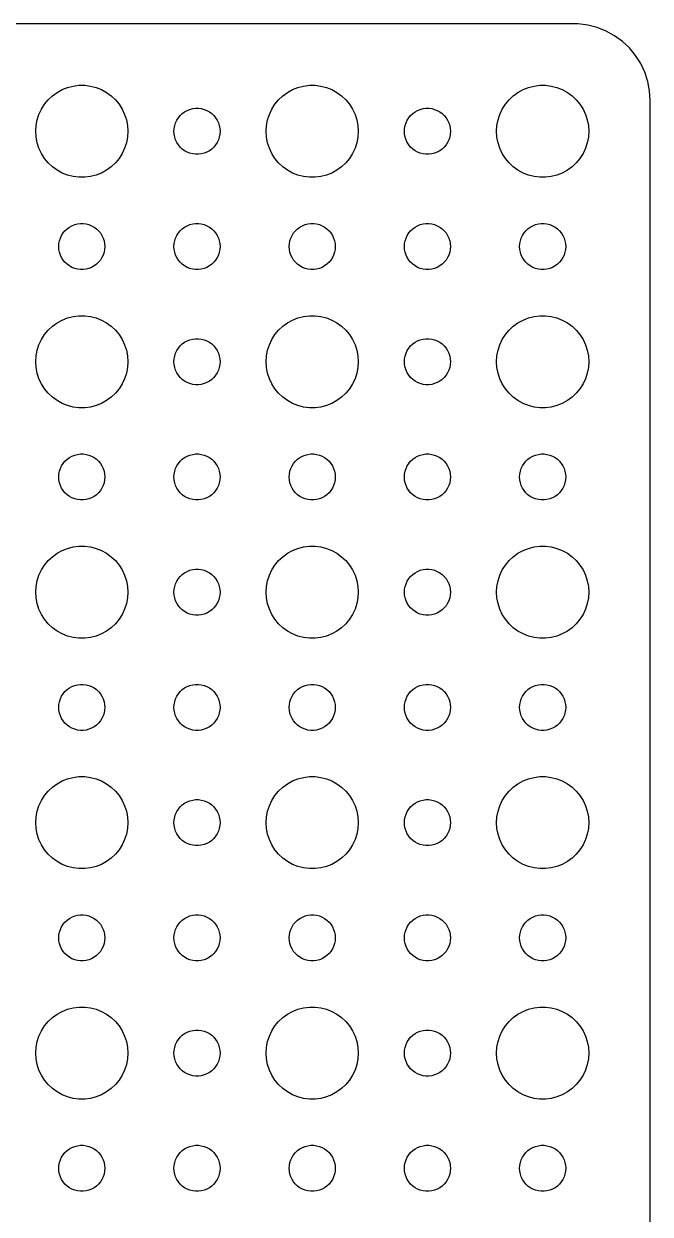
# Model space of a CAD drawing. Extents: x -74 to 74, y -74 to 74.
# Drawn here: x 33.7 to 74.5, y -3 to 74.5 of the extents above; entities that cross this region are included whole.
import ezdxf

# ---------------------------------------------------------------- set-up
doc = ezdxf.new("R2010")
doc.units = 0
doc.layers.get('0').update_dxf_attribs({"linetype": 'CONTINUOUS'})

msp = doc.modelspace()

# ---------------------------------------------------------------- linework, layer by layer
msp.add_lwpolyline([(74.5, -69.5), (74.5, 69.5), (74.4606, 70.1267), (74.3429, 70.7434), (74.1489, 71.3406), (73.8815, 71.9088), (73.5451, 72.4389), (73.1448, 72.9227), (72.6871, 73.3526), (72.1791, 73.7216), (71.6289, 74.0241), (71.0451, 74.2553), (70.4369, 74.4114), (69.814, 74.4901), (69.5, 74.4901), (69.5, 74.497), (-69.5, 74.497)])
for points in [[(37.3116, 64.5059), (36.9379, 64.5531), (36.5729, 64.6468), (36.2227, 64.7855), (35.8925, 64.967), (35.5877, 65.1885), (35.3131, 65.4464), (35.0729, 65.7366), (34.8711, 66.0547), (34.7107, 66.3956), (34.5943, 66.7539), (34.5237, 67.124), (34.5, 67.5), (34.5237, 67.876), (34.5943, 68.2461), (34.7107, 68.6044), (34.8711, 68.9453), (35.0729, 69.2634), (35.3131, 69.5536), (35.5877, 69.8115), (35.8925, 70.033), (36.2227, 70.2145), (36.5729, 70.3532), (36.9379, 70.4469), (37.3116, 70.4941), (37.6884, 70.4941), (38.0621, 70.4469), (38.4271, 70.3532), (38.7773, 70.2145), (39.1075, 70.033), (39.4123, 69.8115), (39.6869, 69.5536), (39.9271, 69.2634), (40.1289, 68.9453), (40.2893, 68.6044), (40.4057, 68.2461), (40.4763, 67.876), (40.5, 67.5), (40.4763, 67.124), (40.4057, 66.7539), (40.2893, 66.3956), (40.1289, 66.0547), (39.9271, 65.7366), (39.6869, 65.4464), (39.4123, 65.1885), (39.1075, 64.967), (38.7773, 64.7855), (38.4271, 64.6468), (38.0621, 64.5531), (37.6884, 64.5059)], [(52.3116, 64.5059), (51.9379, 64.5531), (51.5729, 64.6468), (51.2227, 64.7855), (50.8925, 64.967), (50.5877, 65.1885), (50.3131, 65.4464), (50.0729, 65.7366), (49.8711, 66.0547), (49.7107, 66.3956), (49.5943, 66.7539), (49.5237, 67.124), (49.5, 67.5), (49.5237, 67.876), (49.5943, 68.2461), (49.7107, 68.6044), (49.8711, 68.9453), (50.0729, 69.2634), (50.3131, 69.5536), (50.5877, 69.8115), (50.8925, 70.033), (51.2227, 70.2145), (51.5729, 70.3532), (51.9379, 70.4469), (52.3116, 70.4941), (52.6884, 70.4941), (53.0621, 70.4469), (53.4271, 70.3532), (53.7773, 70.2145), (54.1075, 70.033), (54.4123, 69.8115), (54.6869, 69.5536), (54.9271, 69.2634), (55.1289, 68.9453), (55.2893, 68.6044), (55.4057, 68.2461), (55.4763, 67.876), (55.5, 67.5), (55.4763, 67.124), (55.4057, 66.7539), (55.2893, 66.3956), (55.1289, 66.0547), (54.9271, 65.7366), (54.6869, 65.4464), (54.4123, 65.1885), (54.1075, 64.967), (53.7773, 64.7855), (53.4271, 64.6468), (53.0621, 64.5531), (52.6884, 64.5059)], [(67.3116, 64.5059), (66.9379, 64.5531), (66.5729, 64.6468), (66.2227, 64.7855), (65.8925, 64.967), (65.5877, 65.1885), (65.3131, 65.4464), (65.0729, 65.7366), (64.8711, 66.0547), (64.7107, 66.3956), (64.5943, 66.7539), (64.5237, 67.124), (64.5, 67.5), (64.5237, 67.876), (64.5943, 68.2461), (64.7107, 68.6044), (64.8711, 68.9453), (65.0729, 69.2634), (65.3131, 69.5536), (65.5877, 69.8115), (65.8925, 70.033), (66.2227, 70.2145), (66.5729, 70.3532), (66.9379, 70.4469), (67.3116, 70.4941), (67.6884, 70.4941), (68.0621, 70.4469), (68.4271, 70.3532), (68.7773, 70.2145), (69.1075, 70.033), (69.4123, 69.8115), (69.6869, 69.5536), (69.9271, 69.2634), (70.1289, 68.9453), (70.2893, 68.6044), (70.4057, 68.2461), (70.4763, 67.876), (70.5, 67.5), (70.4763, 67.124), (70.4057, 66.7539), (70.2893, 66.3956), (70.1289, 66.0547), (69.9271, 65.7366), (69.6869, 65.4464), (69.4123, 65.1885), (69.1075, 64.967), (68.7773, 64.7855), (68.4271, 64.6468), (68.0621, 64.5531), (67.6884, 64.5059)], [(44.9058, 66.003), (44.7189, 66.0266), (44.5365, 66.0734), (44.3613, 66.1428), (44.1963, 66.2335), (44.0439, 66.3442), (43.9065, 66.4732), (43.7865, 66.6183), (43.6855, 66.7774), (43.6053, 66.9478), (43.5471, 67.127), (43.5118, 67.312), (43.5, 67.5), (43.5118, 67.688), (43.5471, 67.873), (43.6053, 68.0522), (43.6855, 68.2226), (43.7865, 68.3817), (43.9065, 68.5268), (44.0439, 68.6558), (44.1963, 68.7665), (44.3613, 68.8572), (44.5365, 68.9266), (44.7189, 68.9734), (44.9058, 68.997), (45.0942, 68.997), (45.2811, 68.9734), (45.4635, 68.9266), (45.6387, 68.8572), (45.8037, 68.7665), (45.9561, 68.6558), (46.0935, 68.5268), (46.2135, 68.3817), (46.3145, 68.2226), (46.3947, 68.0522), (46.4529, 67.873), (46.4882, 67.688), (46.5, 67.5), (46.4882, 67.312), (46.4529, 67.127), (46.3947, 66.9478), (46.3145, 66.7774), (46.2135, 66.6183), (46.0935, 66.4732), (45.9561, 66.3442), (45.8037, 66.2335), (45.6387, 66.1428), (45.4635, 66.0734), (45.2811, 66.0266), (45.0942, 66.003)], [(59.9058, 66.003), (59.7189, 66.0266), (59.5365, 66.0734), (59.3613, 66.1428), (59.1963, 66.2335), (59.0439, 66.3442), (58.9065, 66.4732), (58.7865, 66.6183), (58.6855, 66.7774), (58.6053, 66.9478), (58.5471, 67.127), (58.5118, 67.312), (58.5, 67.5), (58.5118, 67.688), (58.5471, 67.873), (58.6053, 68.0522), (58.6855, 68.2226), (58.7865, 68.3817), (58.9065, 68.5268), (59.0439, 68.6558), (59.1963, 68.7665), (59.3613, 68.8572), (59.5365, 68.9266), (59.7189, 68.9734), (59.9058, 68.997), (60.0942, 68.997), (60.2811, 68.9734), (60.4635, 68.9266), (60.6387, 68.8572), (60.8037, 68.7665), (60.9561, 68.6558), (61.0935, 68.5268), (61.2135, 68.3817), (61.3145, 68.2226), (61.3947, 68.0522), (61.4529, 67.873), (61.4882, 67.688), (61.5, 67.5), (61.4882, 67.312), (61.4529, 67.127), (61.3947, 66.9478), (61.3145, 66.7774), (61.2135, 66.6183), (61.0935, 66.4732), (60.9561, 66.3442), (60.8037, 66.2335), (60.6387, 66.1428), (60.4635, 66.0734), (60.2811, 66.0266), (60.0942, 66.003)], [(37.4058, 58.503), (37.2189, 58.5266), (37.0365, 58.5734), (36.8613, 58.6428), (36.6963, 58.7335), (36.5439, 58.8442), (36.4065, 58.9732), (36.2865, 59.1183), (36.1855, 59.2774), (36.1053, 59.4478), (36.0471, 59.627), (36.0118, 59.812), (36, 60), (36.0118, 60.188), (36.0471, 60.373), (36.1053, 60.5522), (36.1855, 60.7226), (36.2865, 60.8817), (36.4065, 61.0268), (36.5439, 61.1558), (36.6963, 61.2665), (36.8613, 61.3572), (37.0365, 61.4266), (37.2189, 61.4734), (37.4058, 61.497), (37.5942, 61.497), (37.7811, 61.4734), (37.9635, 61.4266), (38.1387, 61.3572), (38.3037, 61.2665), (38.4561, 61.1558), (38.5935, 61.0268), (38.7135, 60.8817), (38.8145, 60.7226), (38.8947, 60.5522), (38.9529, 60.373), (38.9882, 60.188), (39, 60), (38.9882, 59.812), (38.9529, 59.627), (38.8947, 59.4478), (38.8145, 59.2774), (38.7135, 59.1183), (38.5935, 58.9732), (38.4561, 58.8442), (38.3037, 58.7335), (38.1387, 58.6428), (37.9635, 58.5734), (37.7811, 58.5266), (37.5942, 58.503)], [(44.9058, 58.503), (44.7189, 58.5266), (44.5365, 58.5734), (44.3613, 58.6428), (44.1963, 58.7335), (44.0439, 58.8442), (43.9065, 58.9732), (43.7865, 59.1183), (43.6855, 59.2774), (43.6053, 59.4478), (43.5471, 59.627), (43.5118, 59.812), (43.5, 60), (43.5118, 60.188), (43.5471, 60.373), (43.6053, 60.5522), (43.6855, 60.7226), (43.7865, 60.8817), (43.9065, 61.0268), (44.0439, 61.1558), (44.1963, 61.2665), (44.3613, 61.3572), (44.5365, 61.4266), (44.7189, 61.4734), (44.9058, 61.497), (45.0942, 61.497), (45.2811, 61.4734), (45.4635, 61.4266), (45.6387, 61.3572), (45.8037, 61.2665), (45.9561, 61.1558), (46.0935, 61.0268), (46.2135, 60.8817), (46.3145, 60.7226), (46.3947, 60.5522), (46.4529, 60.373), (46.4882, 60.188), (46.5, 60), (46.4882, 59.812), (46.4529, 59.627), (46.3947, 59.4478), (46.3145, 59.2774), (46.2135, 59.1183), (46.0935, 58.9732), (45.9561, 58.8442), (45.8037, 58.7335), (45.6387, 58.6428), (45.4635, 58.5734), (45.2811, 58.5266), (45.0942, 58.503)], [(52.4058, 58.503), (52.2189, 58.5266), (52.0365, 58.5734), (51.8613, 58.6428), (51.6963, 58.7335), (51.5439, 58.8442), (51.4065, 58.9732), (51.2865, 59.1183), (51.1855, 59.2774), (51.1053, 59.4478), (51.0471, 59.627), (51.0118, 59.812), (51, 60), (51.0118, 60.188), (51.0471, 60.373), (51.1053, 60.5522), (51.1855, 60.7226), (51.2865, 60.8817), (51.4065, 61.0268), (51.5439, 61.1558), (51.6963, 61.2665), (51.8613, 61.3572), (52.0365, 61.4266), (52.2189, 61.4734), (52.4058, 61.497), (52.5942, 61.497), (52.7811, 61.4734), (52.9635, 61.4266), (53.1387, 61.3572), (53.3037, 61.2665), (53.4561, 61.1558), (53.5935, 61.0268), (53.7135, 60.8817), (53.8145, 60.7226), (53.8947, 60.5522), (53.9529, 60.373), (53.9882, 60.188), (54, 60), (53.9882, 59.812), (53.9529, 59.627), (53.8947, 59.4478), (53.8145, 59.2774), (53.7135, 59.1183), (53.5935, 58.9732), (53.4561, 58.8442), (53.3037, 58.7335), (53.1387, 58.6428), (52.9635, 58.5734), (52.7811, 58.5266), (52.5942, 58.503)], [(59.9058, 58.503), (59.7189, 58.5266), (59.5365, 58.5734), (59.3613, 58.6428), (59.1963, 58.7335), (59.0439, 58.8442), (58.9065, 58.9732), (58.7865, 59.1183), (58.6855, 59.2774), (58.6053, 59.4478), (58.5471, 59.627), (58.5118, 59.812), (58.5, 60), (58.5118, 60.188), (58.5471, 60.373), (58.6053, 60.5522), (58.6855, 60.7226), (58.7865, 60.8817), (58.9065, 61.0268), (59.0439, 61.1558), (59.1963, 61.2665), (59.3613, 61.3572), (59.5365, 61.4266), (59.7189, 61.4734), (59.9058, 61.497), (60.0942, 61.497), (60.2811, 61.4734), (60.4635, 61.4266), (60.6387, 61.3572), (60.8037, 61.2665), (60.9561, 61.1558), (61.0935, 61.0268), (61.2135, 60.8817), (61.3145, 60.7226), (61.3947, 60.5522), (61.4529, 60.373), (61.4882, 60.188), (61.5, 60), (61.4882, 59.812), (61.4529, 59.627), (61.3947, 59.4478), (61.3145, 59.2774), (61.2135, 59.1183), (61.0935, 58.9732), (60.9561, 58.8442), (60.8037, 58.7335), (60.6387, 58.6428), (60.4635, 58.5734), (60.2811, 58.5266), (60.0942, 58.503)], [(67.4058, 58.503), (67.2189, 58.5266), (67.0365, 58.5734), (66.8613, 58.6428), (66.6963, 58.7335), (66.5439, 58.8442), (66.4065, 58.9732), (66.2865, 59.1183), (66.1855, 59.2774), (66.1053, 59.4478), (66.0471, 59.627), (66.0118, 59.812), (66, 60), (66.0118, 60.188), (66.0471, 60.373), (66.1053, 60.5522), (66.1855, 60.7226), (66.2865, 60.8817), (66.4065, 61.0268), (66.5439, 61.1558), (66.6963, 61.2665), (66.8613, 61.3572), (67.0365, 61.4266), (67.2189, 61.4734), (67.4058, 61.497), (67.5942, 61.497), (67.7811, 61.4734), (67.9635, 61.4266), (68.1387, 61.3572), (68.3037, 61.2665), (68.4561, 61.1558), (68.5935, 61.0268), (68.7135, 60.8817), (68.8145, 60.7226), (68.8947, 60.5522), (68.9529, 60.373), (68.9882, 60.188), (69, 60), (68.9882, 59.812), (68.9529, 59.627), (68.8947, 59.4478), (68.8145, 59.2774), (68.7135, 59.1183), (68.5935, 58.9732), (68.4561, 58.8442), (68.3037, 58.7335), (68.1387, 58.6428), (67.9635, 58.5734), (67.7811, 58.5266), (67.5942, 58.503)], [(37.3116, 49.5059), (36.9379, 49.5531), (36.5729, 49.6468), (36.2227, 49.7855), (35.8925, 49.967), (35.5877, 50.1885), (35.3131, 50.4464), (35.0729, 50.7366), (34.8711, 51.0547), (34.7107, 51.3956), (34.5943, 51.7539), (34.5237, 52.124), (34.5, 52.5), (34.5237, 52.876), (34.5943, 53.2461), (34.7107, 53.6044), (34.8711, 53.9453), (35.0729, 54.2634), (35.3131, 54.5536), (35.5877, 54.8115), (35.8925, 55.033), (36.2227, 55.2145), (36.5729, 55.3532), (36.9379, 55.4469), (37.3116, 55.4941), (37.6884, 55.4941), (38.0621, 55.4469), (38.4271, 55.3532), (38.7773, 55.2145), (39.1075, 55.033), (39.4123, 54.8115), (39.6869, 54.5536), (39.9271, 54.2634), (40.1289, 53.9453), (40.2893, 53.6044), (40.4057, 53.2461), (40.4763, 52.876), (40.5, 52.5), (40.4763, 52.124), (40.4057, 51.7539), (40.2893, 51.3956), (40.1289, 51.0547), (39.9271, 50.7366), (39.6869, 50.4464), (39.4123, 50.1885), (39.1075, 49.967), (38.7773, 49.7855), (38.4271, 49.6468), (38.0621, 49.5531), (37.6884, 49.5059)], [(52.3116, 49.5059), (51.9379, 49.5531), (51.5729, 49.6468), (51.2227, 49.7855), (50.8925, 49.967), (50.5877, 50.1885), (50.3131, 50.4464), (50.0729, 50.7366), (49.8711, 51.0547), (49.7107, 51.3956), (49.5943, 51.7539), (49.5237, 52.124), (49.5, 52.5), (49.5237, 52.876), (49.5943, 53.2461), (49.7107, 53.6044), (49.8711, 53.9453), (50.0729, 54.2634), (50.3131, 54.5536), (50.5877, 54.8115), (50.8925, 55.033), (51.2227, 55.2145), (51.5729, 55.3532), (51.9379, 55.4469), (52.3116, 55.4941), (52.6884, 55.4941), (53.0621, 55.4469), (53.4271, 55.3532), (53.7773, 55.2145), (54.1075, 55.033), (54.4123, 54.8115), (54.6869, 54.5536), (54.9271, 54.2634), (55.1289, 53.9453), (55.2893, 53.6044), (55.4057, 53.2461), (55.4763, 52.876), (55.5, 52.5), (55.4763, 52.124), (55.4057, 51.7539), (55.2893, 51.3956), (55.1289, 51.0547), (54.9271, 50.7366), (54.6869, 50.4464), (54.4123, 50.1885), (54.1075, 49.967), (53.7773, 49.7855), (53.4271, 49.6468), (53.0621, 49.5531), (52.6884, 49.5059)], [(67.3116, 49.5059), (66.9379, 49.5531), (66.5729, 49.6468), (66.2227, 49.7855), (65.8925, 49.967), (65.5877, 50.1885), (65.3131, 50.4464), (65.0729, 50.7366), (64.8711, 51.0547), (64.7107, 51.3956), (64.5943, 51.7539), (64.5237, 52.124), (64.5, 52.5), (64.5237, 52.876), (64.5943, 53.2461), (64.7107, 53.6044), (64.8711, 53.9453), (65.0729, 54.2634), (65.3131, 54.5536), (65.5877, 54.8115), (65.8925, 55.033), (66.2227, 55.2145), (66.5729, 55.3532), (66.9379, 55.4469), (67.3116, 55.4941), (67.6884, 55.4941), (68.0621, 55.4469), (68.4271, 55.3532), (68.7773, 55.2145), (69.1075, 55.033), (69.4123, 54.8115), (69.6869, 54.5536), (69.9271, 54.2634), (70.1289, 53.9453), (70.2893, 53.6044), (70.4057, 53.2461), (70.4763, 52.876), (70.5, 52.5), (70.4763, 52.124), (70.4057, 51.7539), (70.2893, 51.3956), (70.1289, 51.0547), (69.9271, 50.7366), (69.6869, 50.4464), (69.4123, 50.1885), (69.1075, 49.967), (68.7773, 49.7855), (68.4271, 49.6468), (68.0621, 49.5531), (67.6884, 49.5059)], [(44.9058, 51.003), (44.7189, 51.0266), (44.5365, 51.0734), (44.3613, 51.1428), (44.1963, 51.2335), (44.0439, 51.3442), (43.9065, 51.4732), (43.7865, 51.6183), (43.6855, 51.7774), (43.6053, 51.9478), (43.5471, 52.127), (43.5118, 52.312), (43.5, 52.5), (43.5118, 52.688), (43.5471, 52.873), (43.6053, 53.0522), (43.6855, 53.2226), (43.7865, 53.3817), (43.9065, 53.5268), (44.0439, 53.6558), (44.1963, 53.7665), (44.3613, 53.8572), (44.5365, 53.9266), (44.7189, 53.9734), (44.9058, 53.997), (45.0942, 53.997), (45.2811, 53.9734), (45.4635, 53.9266), (45.6387, 53.8572), (45.8037, 53.7665), (45.9561, 53.6558), (46.0935, 53.5268), (46.2135, 53.3817), (46.3145, 53.2226), (46.3947, 53.0522), (46.4529, 52.873), (46.4882, 52.688), (46.5, 52.5), (46.4882, 52.312), (46.4529, 52.127), (46.3947, 51.9478), (46.3145, 51.7774), (46.2135, 51.6183), (46.0935, 51.4732), (45.9561, 51.3442), (45.8037, 51.2335), (45.6387, 51.1428), (45.4635, 51.0734), (45.2811, 51.0266), (45.0942, 51.003)], [(59.9058, 51.003), (59.7189, 51.0266), (59.5365, 51.0734), (59.3613, 51.1428), (59.1963, 51.2335), (59.0439, 51.3442), (58.9065, 51.4732), (58.7865, 51.6183), (58.6855, 51.7774), (58.6053, 51.9478), (58.5471, 52.127), (58.5118, 52.312), (58.5, 52.5), (58.5118, 52.688), (58.5471, 52.873), (58.6053, 53.0522), (58.6855, 53.2226), (58.7865, 53.3817), (58.9065, 53.5268), (59.0439, 53.6558), (59.1963, 53.7665), (59.3613, 53.8572), (59.5365, 53.9266), (59.7189, 53.9734), (59.9058, 53.997), (60.0942, 53.997), (60.2811, 53.9734), (60.4635, 53.9266), (60.6387, 53.8572), (60.8037, 53.7665), (60.9561, 53.6558), (61.0935, 53.5268), (61.2135, 53.3817), (61.3145, 53.2226), (61.3947, 53.0522), (61.4529, 52.873), (61.4882, 52.688), (61.5, 52.5), (61.4882, 52.312), (61.4529, 52.127), (61.3947, 51.9478), (61.3145, 51.7774), (61.2135, 51.6183), (61.0935, 51.4732), (60.9561, 51.3442), (60.8037, 51.2335), (60.6387, 51.1428), (60.4635, 51.0734), (60.2811, 51.0266), (60.0942, 51.003)], [(37.4058, 43.503), (37.2189, 43.5266), (37.0365, 43.5734), (36.8613, 43.6428), (36.6963, 43.7335), (36.5439, 43.8442), (36.4065, 43.9732), (36.2865, 44.1183), (36.1855, 44.2774), (36.1053, 44.4478), (36.0471, 44.627), (36.0118, 44.812), (36, 45), (36.0118, 45.188), (36.0471, 45.373), (36.1053, 45.5522), (36.1855, 45.7226), (36.2865, 45.8817), (36.4065, 46.0268), (36.5439, 46.1558), (36.6963, 46.2665), (36.8613, 46.3572), (37.0365, 46.4266), (37.2189, 46.4734), (37.4058, 46.497), (37.5942, 46.497), (37.7811, 46.4734), (37.9635, 46.4266), (38.1387, 46.3572), (38.3037, 46.2665), (38.4561, 46.1558), (38.5935, 46.0268), (38.7135, 45.8817), (38.8145, 45.7226), (38.8947, 45.5522), (38.9529, 45.373), (38.9882, 45.188), (39, 45), (38.9882, 44.812), (38.9529, 44.627), (38.8947, 44.4478), (38.8145, 44.2774), (38.7135, 44.1183), (38.5935, 43.9732), (38.4561, 43.8442), (38.3037, 43.7335), (38.1387, 43.6428), (37.9635, 43.5734), (37.7811, 43.5266), (37.5942, 43.503)], [(44.9058, 43.503), (44.7189, 43.5266), (44.5365, 43.5734), (44.3613, 43.6428), (44.1963, 43.7335), (44.0439, 43.8442), (43.9065, 43.9732), (43.7865, 44.1183), (43.6855, 44.2774), (43.6053, 44.4478), (43.5471, 44.627), (43.5118, 44.812), (43.5, 45), (43.5118, 45.188), (43.5471, 45.373), (43.6053, 45.5522), (43.6855, 45.7226), (43.7865, 45.8817), (43.9065, 46.0268), (44.0439, 46.1558), (44.1963, 46.2665), (44.3613, 46.3572), (44.5365, 46.4266), (44.7189, 46.4734), (44.9058, 46.497), (45.0942, 46.497), (45.2811, 46.4734), (45.4635, 46.4266), (45.6387, 46.3572), (45.8037, 46.2665), (45.9561, 46.1558), (46.0935, 46.0268), (46.2135, 45.8817), (46.3145, 45.7226), (46.3947, 45.5522), (46.4529, 45.373), (46.4882, 45.188), (46.5, 45), (46.4882, 44.812), (46.4529, 44.627), (46.3947, 44.4478), (46.3145, 44.2774), (46.2135, 44.1183), (46.0935, 43.9732), (45.9561, 43.8442), (45.8037, 43.7335), (45.6387, 43.6428), (45.4635, 43.5734), (45.2811, 43.5266), (45.0942, 43.503)], [(52.4058, 43.503), (52.2189, 43.5266), (52.0365, 43.5734), (51.8613, 43.6428), (51.6963, 43.7335), (51.5439, 43.8442), (51.4065, 43.9732), (51.2865, 44.1183), (51.1855, 44.2774), (51.1053, 44.4478), (51.0471, 44.627), (51.0118, 44.812), (51, 45), (51.0118, 45.188), (51.0471, 45.373), (51.1053, 45.5522), (51.1855, 45.7226), (51.2865, 45.8817), (51.4065, 46.0268), (51.5439, 46.1558), (51.6963, 46.2665), (51.8613, 46.3572), (52.0365, 46.4266), (52.2189, 46.4734), (52.4058, 46.497), (52.5942, 46.497), (52.7811, 46.4734), (52.9635, 46.4266), (53.1387, 46.3572), (53.3037, 46.2665), (53.4561, 46.1558), (53.5935, 46.0268), (53.7135, 45.8817), (53.8145, 45.7226), (53.8947, 45.5522), (53.9529, 45.373), (53.9882, 45.188), (54, 45), (53.9882, 44.812), (53.9529, 44.627), (53.8947, 44.4478), (53.8145, 44.2774), (53.7135, 44.1183), (53.5935, 43.9732), (53.4561, 43.8442), (53.3037, 43.7335), (53.1387, 43.6428), (52.9635, 43.5734), (52.7811, 43.5266), (52.5942, 43.503)], [(59.9058, 43.503), (59.7189, 43.5266), (59.5365, 43.5734), (59.3613, 43.6428), (59.1963, 43.7335), (59.0439, 43.8442), (58.9065, 43.9732), (58.7865, 44.1183), (58.6855, 44.2774), (58.6053, 44.4478), (58.5471, 44.627), (58.5118, 44.812), (58.5, 45), (58.5118, 45.188), (58.5471, 45.373), (58.6053, 45.5522), (58.6855, 45.7226), (58.7865, 45.8817), (58.9065, 46.0268), (59.0439, 46.1558), (59.1963, 46.2665), (59.3613, 46.3572), (59.5365, 46.4266), (59.7189, 46.4734), (59.9058, 46.497), (60.0942, 46.497), (60.2811, 46.4734), (60.4635, 46.4266), (60.6387, 46.3572), (60.8037, 46.2665), (60.9561, 46.1558), (61.0935, 46.0268), (61.2135, 45.8817), (61.3145, 45.7226), (61.3947, 45.5522), (61.4529, 45.373), (61.4882, 45.188), (61.5, 45), (61.4882, 44.812), (61.4529, 44.627), (61.3947, 44.4478), (61.3145, 44.2774), (61.2135, 44.1183), (61.0935, 43.9732), (60.9561, 43.8442), (60.8037, 43.7335), (60.6387, 43.6428), (60.4635, 43.5734), (60.2811, 43.5266), (60.0942, 43.503)], [(67.4058, 43.503), (67.2189, 43.5266), (67.0365, 43.5734), (66.8613, 43.6428), (66.6963, 43.7335), (66.5439, 43.8442), (66.4065, 43.9732), (66.2865, 44.1183), (66.1855, 44.2774), (66.1053, 44.4478), (66.0471, 44.627), (66.0118, 44.812), (66, 45), (66.0118, 45.188), (66.0471, 45.373), (66.1053, 45.5522), (66.1855, 45.7226), (66.2865, 45.8817), (66.4065, 46.0268), (66.5439, 46.1558), (66.6963, 46.2665), (66.8613, 46.3572), (67.0365, 46.4266), (67.2189, 46.4734), (67.4058, 46.497), (67.5942, 46.497), (67.7811, 46.4734), (67.9635, 46.4266), (68.1387, 46.3572), (68.3037, 46.2665), (68.4561, 46.1558), (68.5935, 46.0268), (68.7135, 45.8817), (68.8145, 45.7226), (68.8947, 45.5522), (68.9529, 45.373), (68.9882, 45.188), (69, 45), (68.9882, 44.812), (68.9529, 44.627), (68.8947, 44.4478), (68.8145, 44.2774), (68.7135, 44.1183), (68.5935, 43.9732), (68.4561, 43.8442), (68.3037, 43.7335), (68.1387, 43.6428), (67.9635, 43.5734), (67.7811, 43.5266), (67.5942, 43.503)], [(37.3116, 34.5059), (36.9379, 34.5531), (36.5729, 34.6468), (36.2227, 34.7855), (35.8925, 34.967), (35.5877, 35.1885), (35.3131, 35.4464), (35.0729, 35.7366), (34.8711, 36.0547), (34.7107, 36.3956), (34.5943, 36.7539), (34.5237, 37.124), (34.5, 37.5), (34.5237, 37.876), (34.5943, 38.2461), (34.7107, 38.6044), (34.8711, 38.9453), (35.0729, 39.2634), (35.3131, 39.5536), (35.5877, 39.8115), (35.8925, 40.033), (36.2227, 40.2145), (36.5729, 40.3532), (36.9379, 40.4469), (37.3116, 40.4941), (37.6884, 40.4941), (38.0621, 40.4469), (38.4271, 40.3532), (38.7773, 40.2145), (39.1075, 40.033), (39.4123, 39.8115), (39.6869, 39.5536), (39.9271, 39.2634), (40.1289, 38.9453), (40.2893, 38.6044), (40.4057, 38.2461), (40.4763, 37.876), (40.5, 37.5), (40.4763, 37.124), (40.4057, 36.7539), (40.2893, 36.3956), (40.1289, 36.0547), (39.9271, 35.7366), (39.6869, 35.4464), (39.4123, 35.1885), (39.1075, 34.967), (38.7773, 34.7855), (38.4271, 34.6468), (38.0621, 34.5531), (37.6884, 34.5059)], [(52.3116, 34.5059), (51.9379, 34.5531), (51.5729, 34.6468), (51.2227, 34.7855), (50.8925, 34.967), (50.5877, 35.1885), (50.3131, 35.4464), (50.0729, 35.7366), (49.8711, 36.0547), (49.7107, 36.3956), (49.5943, 36.7539), (49.5237, 37.124), (49.5, 37.5), (49.5237, 37.876), (49.5943, 38.2461), (49.7107, 38.6044), (49.8711, 38.9453), (50.0729, 39.2634), (50.3131, 39.5536), (50.5877, 39.8115), (50.8925, 40.033), (51.2227, 40.2145), (51.5729, 40.3532), (51.9379, 40.4469), (52.3116, 40.4941), (52.6884, 40.4941), (53.0621, 40.4469), (53.4271, 40.3532), (53.7773, 40.2145), (54.1075, 40.033), (54.4123, 39.8115), (54.6869, 39.5536), (54.9271, 39.2634), (55.1289, 38.9453), (55.2893, 38.6044), (55.4057, 38.2461), (55.4763, 37.876), (55.5, 37.5), (55.4763, 37.124), (55.4057, 36.7539), (55.2893, 36.3956), (55.1289, 36.0547), (54.9271, 35.7366), (54.6869, 35.4464), (54.4123, 35.1885), (54.1075, 34.967), (53.7773, 34.7855), (53.4271, 34.6468), (53.0621, 34.5531), (52.6884, 34.5059)], [(67.3116, 34.5059), (66.9379, 34.5531), (66.5729, 34.6468), (66.2227, 34.7855), (65.8925, 34.967), (65.5877, 35.1885), (65.3131, 35.4464), (65.0729, 35.7366), (64.8711, 36.0547), (64.7107, 36.3956), (64.5943, 36.7539), (64.5237, 37.124), (64.5, 37.5), (64.5237, 37.876), (64.5943, 38.2461), (64.7107, 38.6044), (64.8711, 38.9453), (65.0729, 39.2634), (65.3131, 39.5536), (65.5877, 39.8115), (65.8925, 40.033), (66.2227, 40.2145), (66.5729, 40.3532), (66.9379, 40.4469), (67.3116, 40.4941), (67.6884, 40.4941), (68.0621, 40.4469), (68.4271, 40.3532), (68.7773, 40.2145), (69.1075, 40.033), (69.4123, 39.8115), (69.6869, 39.5536), (69.9271, 39.2634), (70.1289, 38.9453), (70.2893, 38.6044), (70.4057, 38.2461), (70.4763, 37.876), (70.5, 37.5), (70.4763, 37.124), (70.4057, 36.7539), (70.2893, 36.3956), (70.1289, 36.0547), (69.9271, 35.7366), (69.6869, 35.4464), (69.4123, 35.1885), (69.1075, 34.967), (68.7773, 34.7855), (68.4271, 34.6468), (68.0621, 34.5531), (67.6884, 34.5059)], [(44.9058, 36.003), (44.7189, 36.0266), (44.5365, 36.0734), (44.3613, 36.1428), (44.1963, 36.2335), (44.0439, 36.3442), (43.9065, 36.4732), (43.7865, 36.6183), (43.6855, 36.7774), (43.6053, 36.9478), (43.5471, 37.127), (43.5118, 37.312), (43.5, 37.5), (43.5118, 37.688), (43.5471, 37.873), (43.6053, 38.0522), (43.6855, 38.2226), (43.7865, 38.3817), (43.9065, 38.5268), (44.0439, 38.6558), (44.1963, 38.7665), (44.3613, 38.8572), (44.5365, 38.9266), (44.7189, 38.9734), (44.9058, 38.997), (45.0942, 38.997), (45.2811, 38.9734), (45.4635, 38.9266), (45.6387, 38.8572), (45.8037, 38.7665), (45.9561, 38.6558), (46.0935, 38.5268), (46.2135, 38.3817), (46.3145, 38.2226), (46.3947, 38.0522), (46.4529, 37.873), (46.4882, 37.688), (46.5, 37.5), (46.4882, 37.312), (46.4529, 37.127), (46.3947, 36.9478), (46.3145, 36.7774), (46.2135, 36.6183), (46.0935, 36.4732), (45.9561, 36.3442), (45.8037, 36.2335), (45.6387, 36.1428), (45.4635, 36.0734), (45.2811, 36.0266), (45.0942, 36.003)], [(59.9058, 36.003), (59.7189, 36.0266), (59.5365, 36.0734), (59.3613, 36.1428), (59.1963, 36.2335), (59.0439, 36.3442), (58.9065, 36.4732), (58.7865, 36.6183), (58.6855, 36.7774), (58.6053, 36.9478), (58.5471, 37.127), (58.5118, 37.312), (58.5, 37.5), (58.5118, 37.688), (58.5471, 37.873), (58.6053, 38.0522), (58.6855, 38.2226), (58.7865, 38.3817), (58.9065, 38.5268), (59.0439, 38.6558), (59.1963, 38.7665), (59.3613, 38.8572), (59.5365, 38.9266), (59.7189, 38.9734), (59.9058, 38.997), (60.0942, 38.997), (60.2811, 38.9734), (60.4635, 38.9266), (60.6387, 38.8572), (60.8037, 38.7665), (60.9561, 38.6558), (61.0935, 38.5268), (61.2135, 38.3817), (61.3145, 38.2226), (61.3947, 38.0522), (61.4529, 37.873), (61.4882, 37.688), (61.5, 37.5), (61.4882, 37.312), (61.4529, 37.127), (61.3947, 36.9478), (61.3145, 36.7774), (61.2135, 36.6183), (61.0935, 36.4732), (60.9561, 36.3442), (60.8037, 36.2335), (60.6387, 36.1428), (60.4635, 36.0734), (60.2811, 36.0266), (60.0942, 36.003)], [(37.4058, 28.503), (37.2189, 28.5266), (37.0365, 28.5734), (36.8613, 28.6428), (36.6963, 28.7335), (36.5439, 28.8442), (36.4065, 28.9732), (36.2865, 29.1183), (36.1855, 29.2774), (36.1053, 29.4478), (36.0471, 29.627), (36.0118, 29.812), (36, 30), (36.0118, 30.188), (36.0471, 30.373), (36.1053, 30.5522), (36.1855, 30.7226), (36.2865, 30.8817), (36.4065, 31.0268), (36.5439, 31.1558), (36.6963, 31.2665), (36.8613, 31.3572), (37.0365, 31.4266), (37.2189, 31.4734), (37.4058, 31.497), (37.5942, 31.497), (37.7811, 31.4734), (37.9635, 31.4266), (38.1387, 31.3572), (38.3037, 31.2665), (38.4561, 31.1558), (38.5935, 31.0268), (38.7135, 30.8817), (38.8145, 30.7226), (38.8947, 30.5522), (38.9529, 30.373), (38.9882, 30.188), (39, 30), (38.9882, 29.812), (38.9529, 29.627), (38.8947, 29.4478), (38.8145, 29.2774), (38.7135, 29.1183), (38.5935, 28.9732), (38.4561, 28.8442), (38.3037, 28.7335), (38.1387, 28.6428), (37.9635, 28.5734), (37.7811, 28.5266), (37.5942, 28.503)], [(44.9058, 28.503), (44.7189, 28.5266), (44.5365, 28.5734), (44.3613, 28.6428), (44.1963, 28.7335), (44.0439, 28.8442), (43.9065, 28.9732), (43.7865, 29.1183), (43.6855, 29.2774), (43.6053, 29.4478), (43.5471, 29.627), (43.5118, 29.812), (43.5, 30), (43.5118, 30.188), (43.5471, 30.373), (43.6053, 30.5522), (43.6855, 30.7226), (43.7865, 30.8817), (43.9065, 31.0268), (44.0439, 31.1558), (44.1963, 31.2665), (44.3613, 31.3572), (44.5365, 31.4266), (44.7189, 31.4734), (44.9058, 31.497), (45.0942, 31.497), (45.2811, 31.4734), (45.4635, 31.4266), (45.6387, 31.3572), (45.8037, 31.2665), (45.9561, 31.1558), (46.0935, 31.0268), (46.2135, 30.8817), (46.3145, 30.7226), (46.3947, 30.5522), (46.4529, 30.373), (46.4882, 30.188), (46.5, 30), (46.4882, 29.812), (46.4529, 29.627), (46.3947, 29.4478), (46.3145, 29.2774), (46.2135, 29.1183), (46.0935, 28.9732), (45.9561, 28.8442), (45.8037, 28.7335), (45.6387, 28.6428), (45.4635, 28.5734), (45.2811, 28.5266), (45.0942, 28.503)], [(52.4058, 28.503), (52.2189, 28.5266), (52.0365, 28.5734), (51.8613, 28.6428), (51.6963, 28.7335), (51.5439, 28.8442), (51.4065, 28.9732), (51.2865, 29.1183), (51.1855, 29.2774), (51.1053, 29.4478), (51.0471, 29.627), (51.0118, 29.812), (51, 30), (51.0118, 30.188), (51.0471, 30.373), (51.1053, 30.5522), (51.1855, 30.7226), (51.2865, 30.8817), (51.4065, 31.0268), (51.5439, 31.1558), (51.6963, 31.2665), (51.8613, 31.3572), (52.0365, 31.4266), (52.2189, 31.4734), (52.4058, 31.497), (52.5942, 31.497), (52.7811, 31.4734), (52.9635, 31.4266), (53.1387, 31.3572), (53.3037, 31.2665), (53.4561, 31.1558), (53.5935, 31.0268), (53.7135, 30.8817), (53.8145, 30.7226), (53.8947, 30.5522), (53.9529, 30.373), (53.9882, 30.188), (54, 30), (53.9882, 29.812), (53.9529, 29.627), (53.8947, 29.4478), (53.8145, 29.2774), (53.7135, 29.1183), (53.5935, 28.9732), (53.4561, 28.8442), (53.3037, 28.7335), (53.1387, 28.6428), (52.9635, 28.5734), (52.7811, 28.5266), (52.5942, 28.503)], [(59.9058, 28.503), (59.7189, 28.5266), (59.5365, 28.5734), (59.3613, 28.6428), (59.1963, 28.7335), (59.0439, 28.8442), (58.9065, 28.9732), (58.7865, 29.1183), (58.6855, 29.2774), (58.6053, 29.4478), (58.5471, 29.627), (58.5118, 29.812), (58.5, 30), (58.5118, 30.188), (58.5471, 30.373), (58.6053, 30.5522), (58.6855, 30.7226), (58.7865, 30.8817), (58.9065, 31.0268), (59.0439, 31.1558), (59.1963, 31.2665), (59.3613, 31.3572), (59.5365, 31.4266), (59.7189, 31.4734), (59.9058, 31.497), (60.0942, 31.497), (60.2811, 31.4734), (60.4635, 31.4266), (60.6387, 31.3572), (60.8037, 31.2665), (60.9561, 31.1558), (61.0935, 31.0268), (61.2135, 30.8817), (61.3145, 30.7226), (61.3947, 30.5522), (61.4529, 30.373), (61.4882, 30.188), (61.5, 30), (61.4882, 29.812), (61.4529, 29.627), (61.3947, 29.4478), (61.3145, 29.2774), (61.2135, 29.1183), (61.0935, 28.9732), (60.9561, 28.8442), (60.8037, 28.7335), (60.6387, 28.6428), (60.4635, 28.5734), (60.2811, 28.5266), (60.0942, 28.503)], [(67.4058, 28.503), (67.2189, 28.5266), (67.0365, 28.5734), (66.8613, 28.6428), (66.6963, 28.7335), (66.5439, 28.8442), (66.4065, 28.9732), (66.2865, 29.1183), (66.1855, 29.2774), (66.1053, 29.4478), (66.0471, 29.627), (66.0118, 29.812), (66, 30), (66.0118, 30.188), (66.0471, 30.373), (66.1053, 30.5522), (66.1855, 30.7226), (66.2865, 30.8817), (66.4065, 31.0268), (66.5439, 31.1558), (66.6963, 31.2665), (66.8613, 31.3572), (67.0365, 31.4266), (67.2189, 31.4734), (67.4058, 31.497), (67.5942, 31.497), (67.7811, 31.4734), (67.9635, 31.4266), (68.1387, 31.3572), (68.3037, 31.2665), (68.4561, 31.1558), (68.5935, 31.0268), (68.7135, 30.8817), (68.8145, 30.7226), (68.8947, 30.5522), (68.9529, 30.373), (68.9882, 30.188), (69, 30), (68.9882, 29.812), (68.9529, 29.627), (68.8947, 29.4478), (68.8145, 29.2774), (68.7135, 29.1183), (68.5935, 28.9732), (68.4561, 28.8442), (68.3037, 28.7335), (68.1387, 28.6428), (67.9635, 28.5734), (67.7811, 28.5266), (67.5942, 28.503)], [(37.3116, 19.5059), (36.9379, 19.5531), (36.5729, 19.6468), (36.2227, 19.7855), (35.8925, 19.967), (35.5877, 20.1885), (35.3131, 20.4464), (35.0729, 20.7366), (34.8711, 21.0547), (34.7107, 21.3956), (34.5943, 21.7539), (34.5237, 22.124), (34.5, 22.5), (34.5237, 22.876), (34.5943, 23.2461), (34.7107, 23.6044), (34.8711, 23.9453), (35.0729, 24.2634), (35.3131, 24.5536), (35.5877, 24.8115), (35.8925, 25.033), (36.2227, 25.2145), (36.5729, 25.3532), (36.9379, 25.4469), (37.3116, 25.4941), (37.6884, 25.4941), (38.0621, 25.4469), (38.4271, 25.3532), (38.7773, 25.2145), (39.1075, 25.033), (39.4123, 24.8115), (39.6869, 24.5536), (39.9271, 24.2634), (40.1289, 23.9453), (40.2893, 23.6044), (40.4057, 23.2461), (40.4763, 22.876), (40.5, 22.5), (40.4763, 22.124), (40.4057, 21.7539), (40.2893, 21.3956), (40.1289, 21.0547), (39.9271, 20.7366), (39.6869, 20.4464), (39.4123, 20.1885), (39.1075, 19.967), (38.7773, 19.7855), (38.4271, 19.6468), (38.0621, 19.5531), (37.6884, 19.5059)], [(52.3116, 19.5059), (51.9379, 19.5531), (51.5729, 19.6468), (51.2227, 19.7855), (50.8925, 19.967), (50.5877, 20.1885), (50.3131, 20.4464), (50.0729, 20.7366), (49.8711, 21.0547), (49.7107, 21.3956), (49.5943, 21.7539), (49.5237, 22.124), (49.5, 22.5), (49.5237, 22.876), (49.5943, 23.2461), (49.7107, 23.6044), (49.8711, 23.9453), (50.0729, 24.2634), (50.3131, 24.5536), (50.5877, 24.8115), (50.8925, 25.033), (51.2227, 25.2145), (51.5729, 25.3532), (51.9379, 25.4469), (52.3116, 25.4941), (52.6884, 25.4941), (53.0621, 25.4469), (53.4271, 25.3532), (53.7773, 25.2145), (54.1075, 25.033), (54.4123, 24.8115), (54.6869, 24.5536), (54.9271, 24.2634), (55.1289, 23.9453), (55.2893, 23.6044), (55.4057, 23.2461), (55.4763, 22.876), (55.5, 22.5), (55.4763, 22.124), (55.4057, 21.7539), (55.2893, 21.3956), (55.1289, 21.0547), (54.9271, 20.7366), (54.6869, 20.4464), (54.4123, 20.1885), (54.1075, 19.967), (53.7773, 19.7855), (53.4271, 19.6468), (53.0621, 19.5531), (52.6884, 19.5059)], [(67.3116, 19.5059), (66.9379, 19.5531), (66.5729, 19.6468), (66.2227, 19.7855), (65.8925, 19.967), (65.5877, 20.1885), (65.3131, 20.4464), (65.0729, 20.7366), (64.8711, 21.0547), (64.7107, 21.3956), (64.5943, 21.7539), (64.5237, 22.124), (64.5, 22.5), (64.5237, 22.876), (64.5943, 23.2461), (64.7107, 23.6044), (64.8711, 23.9453), (65.0729, 24.2634), (65.3131, 24.5536), (65.5877, 24.8115), (65.8925, 25.033), (66.2227, 25.2145), (66.5729, 25.3532), (66.9379, 25.4469), (67.3116, 25.4941), (67.6884, 25.4941), (68.0621, 25.4469), (68.4271, 25.3532), (68.7773, 25.2145), (69.1075, 25.033), (69.4123, 24.8115), (69.6869, 24.5536), (69.9271, 24.2634), (70.1289, 23.9453), (70.2893, 23.6044), (70.4057, 23.2461), (70.4763, 22.876), (70.5, 22.5), (70.4763, 22.124), (70.4057, 21.7539), (70.2893, 21.3956), (70.1289, 21.0547), (69.9271, 20.7366), (69.6869, 20.4464), (69.4123, 20.1885), (69.1075, 19.967), (68.7773, 19.7855), (68.4271, 19.6468), (68.0621, 19.5531), (67.6884, 19.5059)], [(44.9058, 21.003), (44.7189, 21.0266), (44.5365, 21.0734), (44.3613, 21.1428), (44.1963, 21.2335), (44.0439, 21.3442), (43.9065, 21.4732), (43.7865, 21.6183), (43.6855, 21.7774), (43.6053, 21.9478), (43.5471, 22.127), (43.5118, 22.312), (43.5, 22.5), (43.5118, 22.688), (43.5471, 22.873), (43.6053, 23.0522), (43.6855, 23.2226), (43.7865, 23.3817), (43.9065, 23.5268), (44.0439, 23.6558), (44.1963, 23.7665), (44.3613, 23.8572), (44.5365, 23.9266), (44.7189, 23.9734), (44.9058, 23.997), (45.0942, 23.997), (45.2811, 23.9734), (45.4635, 23.9266), (45.6387, 23.8572), (45.8037, 23.7665), (45.9561, 23.6558), (46.0935, 23.5268), (46.2135, 23.3817), (46.3145, 23.2226), (46.3947, 23.0522), (46.4529, 22.873), (46.4882, 22.688), (46.5, 22.5), (46.4882, 22.312), (46.4529, 22.127), (46.3947, 21.9478), (46.3145, 21.7774), (46.2135, 21.6183), (46.0935, 21.4732), (45.9561, 21.3442), (45.8037, 21.2335), (45.6387, 21.1428), (45.4635, 21.0734), (45.2811, 21.0266), (45.0942, 21.003)], [(59.9058, 21.003), (59.7189, 21.0266), (59.5365, 21.0734), (59.3613, 21.1428), (59.1963, 21.2335), (59.0439, 21.3442), (58.9065, 21.4732), (58.7865, 21.6183), (58.6855, 21.7774), (58.6053, 21.9478), (58.5471, 22.127), (58.5118, 22.312), (58.5, 22.5), (58.5118, 22.688), (58.5471, 22.873), (58.6053, 23.0522), (58.6855, 23.2226), (58.7865, 23.3817), (58.9065, 23.5268), (59.0439, 23.6558), (59.1963, 23.7665), (59.3613, 23.8572), (59.5365, 23.9266), (59.7189, 23.9734), (59.9058, 23.997), (60.0942, 23.997), (60.2811, 23.9734), (60.4635, 23.9266), (60.6387, 23.8572), (60.8037, 23.7665), (60.9561, 23.6558), (61.0935, 23.5268), (61.2135, 23.3817), (61.3145, 23.2226), (61.3947, 23.0522), (61.4529, 22.873), (61.4882, 22.688), (61.5, 22.5), (61.4882, 22.312), (61.4529, 22.127), (61.3947, 21.9478), (61.3145, 21.7774), (61.2135, 21.6183), (61.0935, 21.4732), (60.9561, 21.3442), (60.8037, 21.2335), (60.6387, 21.1428), (60.4635, 21.0734), (60.2811, 21.0266), (60.0942, 21.003)], [(37.4058, 13.503), (37.2189, 13.5266), (37.0365, 13.5734), (36.8613, 13.6428), (36.6963, 13.7335), (36.5439, 13.8442), (36.4065, 13.9732), (36.2865, 14.1183), (36.1855, 14.2774), (36.1053, 14.4478), (36.0471, 14.627), (36.0118, 14.812), (36, 15), (36.0118, 15.188), (36.0471, 15.373), (36.1053, 15.5522), (36.1855, 15.7226), (36.2865, 15.8817), (36.4065, 16.0268), (36.5439, 16.1558), (36.6963, 16.2665), (36.8613, 16.3572), (37.0365, 16.4266), (37.2189, 16.4734), (37.4058, 16.497), (37.5942, 16.497), (37.7811, 16.4734), (37.9635, 16.4266), (38.1387, 16.3572), (38.3037, 16.2665), (38.4561, 16.1558), (38.5935, 16.0268), (38.7135, 15.8817), (38.8145, 15.7226), (38.8947, 15.5522), (38.9529, 15.373), (38.9882, 15.188), (39, 15), (38.9882, 14.812), (38.9529, 14.627), (38.8947, 14.4478), (38.8145, 14.2774), (38.7135, 14.1183), (38.5935, 13.9732), (38.4561, 13.8442), (38.3037, 13.7335), (38.1387, 13.6428), (37.9635, 13.5734), (37.7811, 13.5266), (37.5942, 13.503)], [(44.9058, 13.503), (44.7189, 13.5266), (44.5365, 13.5734), (44.3613, 13.6428), (44.1963, 13.7335), (44.0439, 13.8442), (43.9065, 13.9732), (43.7865, 14.1183), (43.6855, 14.2774), (43.6053, 14.4478), (43.5471, 14.627), (43.5118, 14.812), (43.5, 15), (43.5118, 15.188), (43.5471, 15.373), (43.6053, 15.5522), (43.6855, 15.7226), (43.7865, 15.8817), (43.9065, 16.0268), (44.0439, 16.1558), (44.1963, 16.2665), (44.3613, 16.3572), (44.5365, 16.4266), (44.7189, 16.4734), (44.9058, 16.497), (45.0942, 16.497), (45.2811, 16.4734), (45.4635, 16.4266), (45.6387, 16.3572), (45.8037, 16.2665), (45.9561, 16.1558), (46.0935, 16.0268), (46.2135, 15.8817), (46.3145, 15.7226), (46.3947, 15.5522), (46.4529, 15.373), (46.4882, 15.188), (46.5, 15), (46.4882, 14.812), (46.4529, 14.627), (46.3947, 14.4478), (46.3145, 14.2774), (46.2135, 14.1183), (46.0935, 13.9732), (45.9561, 13.8442), (45.8037, 13.7335), (45.6387, 13.6428), (45.4635, 13.5734), (45.2811, 13.5266), (45.0942, 13.503)], [(52.4058, 13.503), (52.2189, 13.5266), (52.0365, 13.5734), (51.8613, 13.6428), (51.6963, 13.7335), (51.5439, 13.8442), (51.4065, 13.9732), (51.2865, 14.1183), (51.1855, 14.2774), (51.1053, 14.4478), (51.0471, 14.627), (51.0118, 14.812), (51, 15), (51.0118, 15.188), (51.0471, 15.373), (51.1053, 15.5522), (51.1855, 15.7226), (51.2865, 15.8817), (51.4065, 16.0268), (51.5439, 16.1558), (51.6963, 16.2665), (51.8613, 16.3572), (52.0365, 16.4266), (52.2189, 16.4734), (52.4058, 16.497), (52.5942, 16.497), (52.7811, 16.4734), (52.9635, 16.4266), (53.1387, 16.3572), (53.3037, 16.2665), (53.4561, 16.1558), (53.5935, 16.0268), (53.7135, 15.8817), (53.8145, 15.7226), (53.8947, 15.5522), (53.9529, 15.373), (53.9882, 15.188), (54, 15), (53.9882, 14.812), (53.9529, 14.627), (53.8947, 14.4478), (53.8145, 14.2774), (53.7135, 14.1183), (53.5935, 13.9732), (53.4561, 13.8442), (53.3037, 13.7335), (53.1387, 13.6428), (52.9635, 13.5734), (52.7811, 13.5266), (52.5942, 13.503)], [(59.9058, 13.503), (59.7189, 13.5266), (59.5365, 13.5734), (59.3613, 13.6428), (59.1963, 13.7335), (59.0439, 13.8442), (58.9065, 13.9732), (58.7865, 14.1183), (58.6855, 14.2774), (58.6053, 14.4478), (58.5471, 14.627), (58.5118, 14.812), (58.5, 15), (58.5118, 15.188), (58.5471, 15.373), (58.6053, 15.5522), (58.6855, 15.7226), (58.7865, 15.8817), (58.9065, 16.0268), (59.0439, 16.1558), (59.1963, 16.2665), (59.3613, 16.3572), (59.5365, 16.4266), (59.7189, 16.4734), (59.9058, 16.497), (60.0942, 16.497), (60.2811, 16.4734), (60.4635, 16.4266), (60.6387, 16.3572), (60.8037, 16.2665), (60.9561, 16.1558), (61.0935, 16.0268), (61.2135, 15.8817), (61.3145, 15.7226), (61.3947, 15.5522), (61.4529, 15.373), (61.4882, 15.188), (61.5, 15), (61.4882, 14.812), (61.4529, 14.627), (61.3947, 14.4478), (61.3145, 14.2774), (61.2135, 14.1183), (61.0935, 13.9732), (60.9561, 13.8442), (60.8037, 13.7335), (60.6387, 13.6428), (60.4635, 13.5734), (60.2811, 13.5266), (60.0942, 13.503)], [(67.4058, 13.503), (67.2189, 13.5266), (67.0365, 13.5734), (66.8613, 13.6428), (66.6963, 13.7335), (66.5439, 13.8442), (66.4065, 13.9732), (66.2865, 14.1183), (66.1855, 14.2774), (66.1053, 14.4478), (66.0471, 14.627), (66.0118, 14.812), (66, 15), (66.0118, 15.188), (66.0471, 15.373), (66.1053, 15.5522), (66.1855, 15.7226), (66.2865, 15.8817), (66.4065, 16.0268), (66.5439, 16.1558), (66.6963, 16.2665), (66.8613, 16.3572), (67.0365, 16.4266), (67.2189, 16.4734), (67.4058, 16.497), (67.5942, 16.497), (67.7811, 16.4734), (67.9635, 16.4266), (68.1387, 16.3572), (68.3037, 16.2665), (68.4561, 16.1558), (68.5935, 16.0268), (68.7135, 15.8817), (68.8145, 15.7226), (68.8947, 15.5522), (68.9529, 15.373), (68.9882, 15.188), (69, 15), (68.9882, 14.812), (68.9529, 14.627), (68.8947, 14.4478), (68.8145, 14.2774), (68.7135, 14.1183), (68.5935, 13.9732), (68.4561, 13.8442), (68.3037, 13.7335), (68.1387, 13.6428), (67.9635, 13.5734), (67.7811, 13.5266), (67.5942, 13.503)], [(37.3116, 4.50592), (36.9379, 4.55314), (36.5729, 4.64683), (36.2227, 4.78552), (35.8925, 4.96702), (35.5877, 5.18846), (35.3131, 5.44636), (35.0729, 5.73664), (34.8711, 6.05474), (34.7107, 6.39563), (34.5943, 6.75393), (34.5237, 7.124), (34.5, 7.5), (34.5237, 7.876), (34.5943, 8.24607), (34.7107, 8.60437), (34.8711, 8.94526), (35.0729, 9.26336), (35.3131, 9.55364), (35.5877, 9.81154), (35.8925, 10.033), (36.2227, 10.2145), (36.5729, 10.3532), (36.9379, 10.4469), (37.3116, 10.4941), (37.6884, 10.4941), (38.0621, 10.4469), (38.4271, 10.3532), (38.7773, 10.2145), (39.1075, 10.033), (39.4123, 9.81154), (39.6869, 9.55364), (39.9271, 9.26336), (40.1289, 8.94526), (40.2893, 8.60437), (40.4057, 8.24607), (40.4763, 7.876), (40.5, 7.5), (40.4763, 7.124), (40.4057, 6.75393), (40.2893, 6.39563), (40.1289, 6.05474), (39.9271, 5.73664), (39.6869, 5.44636), (39.4123, 5.18846), (39.1075, 4.96702), (38.7773, 4.78552), (38.4271, 4.64683), (38.0621, 4.55314), (37.6884, 4.50592)], [(52.3116, 4.50592), (51.9379, 4.55314), (51.5729, 4.64683), (51.2227, 4.78552), (50.8925, 4.96702), (50.5877, 5.18846), (50.3131, 5.44636), (50.0729, 5.73664), (49.8711, 6.05474), (49.7107, 6.39563), (49.5943, 6.75393), (49.5237, 7.124), (49.5, 7.5), (49.5237, 7.876), (49.5943, 8.24607), (49.7107, 8.60437), (49.8711, 8.94526), (50.0729, 9.26336), (50.3131, 9.55364), (50.5877, 9.81154), (50.8925, 10.033), (51.2227, 10.2145), (51.5729, 10.3532), (51.9379, 10.4469), (52.3116, 10.4941), (52.6884, 10.4941), (53.0621, 10.4469), (53.4271, 10.3532), (53.7773, 10.2145), (54.1075, 10.033), (54.4123, 9.81154), (54.6869, 9.55364), (54.9271, 9.26336), (55.1289, 8.94526), (55.2893, 8.60437), (55.4057, 8.24607), (55.4763, 7.876), (55.5, 7.5), (55.4763, 7.124), (55.4057, 6.75393), (55.2893, 6.39563), (55.1289, 6.05474), (54.9271, 5.73664), (54.6869, 5.44636), (54.4123, 5.18846), (54.1075, 4.96702), (53.7773, 4.78552), (53.4271, 4.64683), (53.0621, 4.55314), (52.6884, 4.50592)], [(67.3116, 4.50592), (66.9379, 4.55314), (66.5729, 4.64683), (66.2227, 4.78552), (65.8925, 4.96702), (65.5877, 5.18846), (65.3131, 5.44636), (65.0729, 5.73664), (64.8711, 6.05474), (64.7107, 6.39563), (64.5943, 6.75393), (64.5237, 7.124), (64.5, 7.5), (64.5237, 7.876), (64.5943, 8.24607), (64.7107, 8.60437), (64.8711, 8.94526), (65.0729, 9.26336), (65.3131, 9.55364), (65.5877, 9.81154), (65.8925, 10.033), (66.2227, 10.2145), (66.5729, 10.3532), (66.9379, 10.4469), (67.3116, 10.4941), (67.6884, 10.4941), (68.0621, 10.4469), (68.4271, 10.3532), (68.7773, 10.2145), (69.1075, 10.033), (69.4123, 9.81154), (69.6869, 9.55364), (69.9271, 9.26336), (70.1289, 8.94526), (70.2893, 8.60437), (70.4057, 8.24607), (70.4763, 7.876), (70.5, 7.5), (70.4763, 7.124), (70.4057, 6.75393), (70.2893, 6.39563), (70.1289, 6.05474), (69.9271, 5.73664), (69.6869, 5.44636), (69.4123, 5.18846), (69.1075, 4.96702), (68.7773, 4.78552), (68.4271, 4.64683), (68.0621, 4.55314), (67.6884, 4.50592)], [(44.9058, 6.00296), (44.7189, 6.02657), (44.5365, 6.07342), (44.3613, 6.14276), (44.1963, 6.23351), (44.0439, 6.34423), (43.9065, 6.47318), (43.7865, 6.61832), (43.6855, 6.77737), (43.6053, 6.94781), (43.5471, 7.12697), (43.5118, 7.312), (43.5, 7.5), (43.5118, 7.688), (43.5471, 7.87303), (43.6053, 8.05219), (43.6855, 8.22263), (43.7865, 8.38168), (43.9065, 8.52682), (44.0439, 8.65577), (44.1963, 8.76649), (44.3613, 8.85724), (44.5365, 8.92658), (44.7189, 8.97343), (44.9058, 8.99704), (45.0942, 8.99704), (45.2811, 8.97343), (45.4635, 8.92658), (45.6387, 8.85724), (45.8037, 8.76649), (45.9561, 8.65577), (46.0935, 8.52682), (46.2135, 8.38168), (46.3145, 8.22263), (46.3947, 8.05219), (46.4529, 7.87303), (46.4882, 7.688), (46.5, 7.5), (46.4882, 7.312), (46.4529, 7.12697), (46.3947, 6.94781), (46.3145, 6.77737), (46.2135, 6.61832), (46.0935, 6.47318), (45.9561, 6.34423), (45.8037, 6.23351), (45.6387, 6.14276), (45.4635, 6.07342), (45.2811, 6.02657), (45.0942, 6.00296)], [(59.9058, 6.00296), (59.7189, 6.02657), (59.5365, 6.07342), (59.3613, 6.14276), (59.1963, 6.23351), (59.0439, 6.34423), (58.9065, 6.47318), (58.7865, 6.61832), (58.6855, 6.77737), (58.6053, 6.94781), (58.5471, 7.12697), (58.5118, 7.312), (58.5, 7.5), (58.5118, 7.688), (58.5471, 7.87303), (58.6053, 8.05219), (58.6855, 8.22263), (58.7865, 8.38168), (58.9065, 8.52682), (59.0439, 8.65577), (59.1963, 8.76649), (59.3613, 8.85724), (59.5365, 8.92658), (59.7189, 8.97343), (59.9058, 8.99704), (60.0942, 8.99704), (60.2811, 8.97343), (60.4635, 8.92658), (60.6387, 8.85724), (60.8037, 8.76649), (60.9561, 8.65577), (61.0935, 8.52682), (61.2135, 8.38168), (61.3145, 8.22263), (61.3947, 8.05219), (61.4529, 7.87303), (61.4882, 7.688), (61.5, 7.5), (61.4882, 7.312), (61.4529, 7.12697), (61.3947, 6.94781), (61.3145, 6.77737), (61.2135, 6.61832), (61.0935, 6.47318), (60.9561, 6.34423), (60.8037, 6.23351), (60.6387, 6.14276), (60.4635, 6.07342), (60.2811, 6.02657), (60.0942, 6.00296)], [(37.4058, -1.49704), (37.2189, -1.47343), (37.0365, -1.42658), (36.8613, -1.35724), (36.6963, -1.26649), (36.5439, -1.15577), (36.4065, -1.02682), (36.2865, -0.88168), (36.1855, -0.72263), (36.1053, -0.55219), (36.0471, -0.37304), (36.0118, -0.188), (36, 0), (36.0118, 0.188), (36.0471, 0.37304), (36.1053, 0.55219), (36.1855, 0.72263), (36.2865, 0.88168), (36.4065, 1.02682), (36.5439, 1.15577), (36.6963, 1.26649), (36.8613, 1.35724), (37.0365, 1.42658), (37.2189, 1.47343), (37.4058, 1.49704), (37.5942, 1.49704), (37.7811, 1.47343), (37.9635, 1.42658), (38.1387, 1.35724), (38.3037, 1.26649), (38.4561, 1.15577), (38.5935, 1.02682), (38.7135, 0.88168), (38.8145, 0.72263), (38.8947, 0.55219), (38.9529, 0.37304), (38.9882, 0.188), (39, 0), (38.9882, -0.188), (38.9529, -0.37304), (38.8947, -0.55219), (38.8145, -0.72263), (38.7135, -0.88168), (38.5935, -1.02682), (38.4561, -1.15577), (38.3037, -1.26649), (38.1387, -1.35724), (37.9635, -1.42658), (37.7811, -1.47343), (37.5942, -1.49704)], [(44.9058, -1.49704), (44.7189, -1.47343), (44.5365, -1.42658), (44.3613, -1.35724), (44.1963, -1.26649), (44.0439, -1.15577), (43.9065, -1.02682), (43.7865, -0.88168), (43.6855, -0.72263), (43.6053, -0.55219), (43.5471, -0.37304), (43.5118, -0.188), (43.5, 0), (43.5118, 0.188), (43.5471, 0.37304), (43.6053, 0.55219), (43.6855, 0.72263), (43.7865, 0.88168), (43.9065, 1.02682), (44.0439, 1.15577), (44.1963, 1.26649), (44.3613, 1.35724), (44.5365, 1.42658), (44.7189, 1.47343), (44.9058, 1.49704), (45.0942, 1.49704), (45.2811, 1.47343), (45.4635, 1.42658), (45.6387, 1.35724), (45.8037, 1.26649), (45.9561, 1.15577), (46.0935, 1.02682), (46.2135, 0.88168), (46.3145, 0.72263), (46.3947, 0.55219), (46.4529, 0.37304), (46.4882, 0.188), (46.5, 0), (46.4882, -0.188), (46.4529, -0.37304), (46.3947, -0.55219), (46.3145, -0.72263), (46.2135, -0.88168), (46.0935, -1.02682), (45.9561, -1.15577), (45.8037, -1.26649), (45.6387, -1.35724), (45.4635, -1.42658), (45.2811, -1.47343), (45.0942, -1.49704)], [(52.4058, -1.49704), (52.2189, -1.47343), (52.0365, -1.42658), (51.8613, -1.35724), (51.6963, -1.26649), (51.5439, -1.15577), (51.4065, -1.02682), (51.2865, -0.88168), (51.1855, -0.72263), (51.1053, -0.55219), (51.0471, -0.37304), (51.0118, -0.188), (51, 0), (51.0118, 0.188), (51.0471, 0.37304), (51.1053, 0.55219), (51.1855, 0.72263), (51.2865, 0.88168), (51.4065, 1.02682), (51.5439, 1.15577), (51.6963, 1.26649), (51.8613, 1.35724), (52.0365, 1.42658), (52.2189, 1.47343), (52.4058, 1.49704), (52.5942, 1.49704), (52.7811, 1.47343), (52.9635, 1.42658), (53.1387, 1.35724), (53.3037, 1.26649), (53.4561, 1.15577), (53.5935, 1.02682), (53.7135, 0.88168), (53.8145, 0.72263), (53.8947, 0.55219), (53.9529, 0.37304), (53.9882, 0.188), (54, 0), (53.9882, -0.188), (53.9529, -0.37304), (53.8947, -0.55219), (53.8145, -0.72263), (53.7135, -0.88168), (53.5935, -1.02682), (53.4561, -1.15577), (53.3037, -1.26649), (53.1387, -1.35724), (52.9635, -1.42658), (52.7811, -1.47343), (52.5942, -1.49704)], [(59.9058, -1.49704), (59.7189, -1.47343), (59.5365, -1.42658), (59.3613, -1.35724), (59.1963, -1.26649), (59.0439, -1.15577), (58.9065, -1.02682), (58.7865, -0.88168), (58.6855, -0.72263), (58.6053, -0.55219), (58.5471, -0.37304), (58.5118, -0.188), (58.5, 0), (58.5118, 0.188), (58.5471, 0.37304), (58.6053, 0.55219), (58.6855, 0.72263), (58.7865, 0.88168), (58.9065, 1.02682), (59.0439, 1.15577), (59.1963, 1.26649), (59.3613, 1.35724), (59.5365, 1.42658), (59.7189, 1.47343), (59.9058, 1.49704), (60.0942, 1.49704), (60.2811, 1.47343), (60.4635, 1.42658), (60.6387, 1.35724), (60.8037, 1.26649), (60.9561, 1.15577), (61.0935, 1.02682), (61.2135, 0.88168), (61.3145, 0.72263), (61.3947, 0.55219), (61.4529, 0.37304), (61.4882, 0.188), (61.5, 0), (61.4882, -0.188), (61.4529, -0.37304), (61.3947, -0.55219), (61.3145, -0.72263), (61.2135, -0.88168), (61.0935, -1.02682), (60.9561, -1.15577), (60.8037, -1.26649), (60.6387, -1.35724), (60.4635, -1.42658), (60.2811, -1.47343), (60.0942, -1.49704)], [(67.4058, -1.49704), (67.2189, -1.47343), (67.0365, -1.42658), (66.8613, -1.35724), (66.6963, -1.26649), (66.5439, -1.15577), (66.4065, -1.02682), (66.2865, -0.88168), (66.1855, -0.72263), (66.1053, -0.55219), (66.0471, -0.37304), (66.0118, -0.188), (66, 0), (66.0118, 0.188), (66.0471, 0.37304), (66.1053, 0.55219), (66.1855, 0.72263), (66.2865, 0.88168), (66.4065, 1.02682), (66.5439, 1.15577), (66.6963, 1.26649), (66.8613, 1.35724), (67.0365, 1.42658), (67.2189, 1.47343), (67.4058, 1.49704), (67.5942, 1.49704), (67.7811, 1.47343), (67.9635, 1.42658), (68.1387, 1.35724), (68.3037, 1.26649), (68.4561, 1.15577), (68.5935, 1.02682), (68.7135, 0.88168), (68.8145, 0.72263), (68.8947, 0.55219), (68.9529, 0.37304), (68.9882, 0.188), (69, 0), (68.9882, -0.188), (68.9529, -0.37304), (68.8947, -0.55219), (68.8145, -0.72263), (68.7135, -0.88168), (68.5935, -1.02682), (68.4561, -1.15577), (68.3037, -1.26649), (68.1387, -1.35724), (67.9635, -1.42658), (67.7811, -1.47343), (67.5942, -1.49704)]]:
    msp.add_lwpolyline(points, close=True)

doc.saveas('drawing.dxf')
